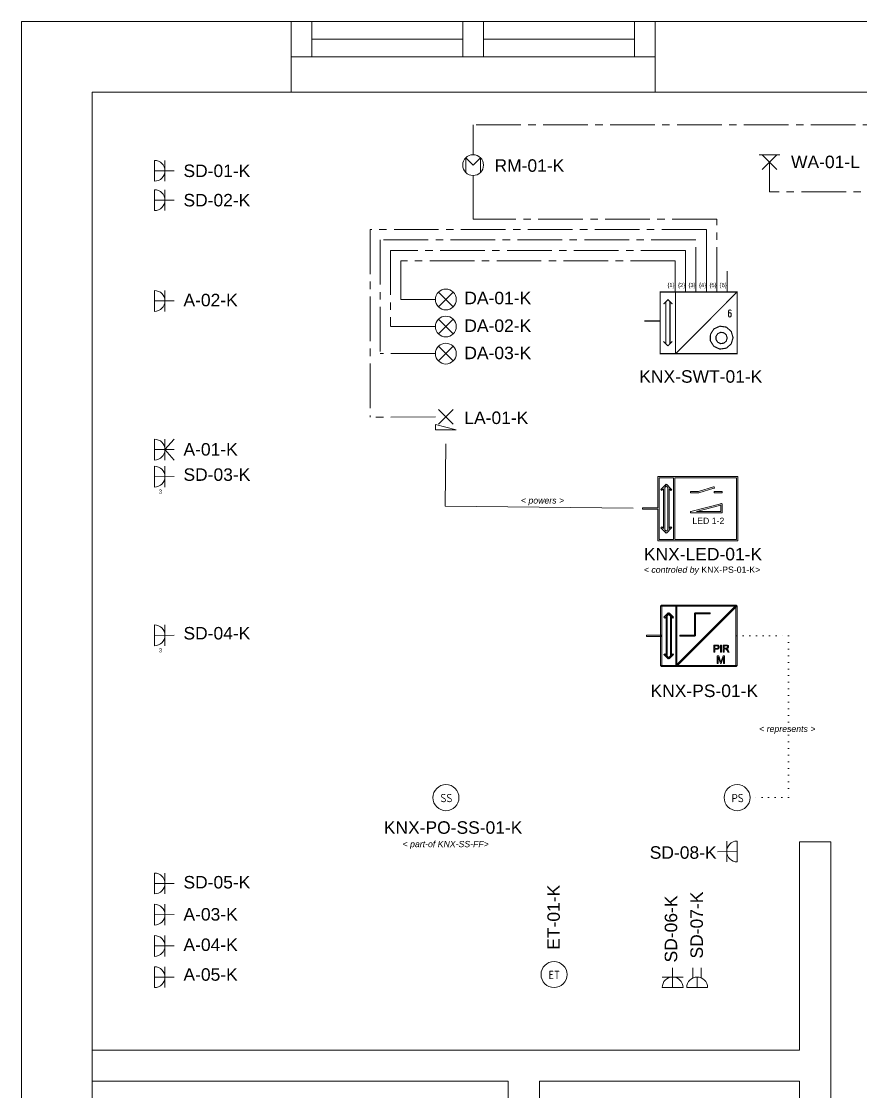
# Model space of a CAD drawing. Header units: millimetres. Extents: x 19292 to 35275, y 2102 to 26369.
# Drawn here: x 19292 to 23326, y 21229 to 26369 of the extents above; entities that cross this region are included whole.
import ezdxf
from ezdxf.enums import TextEntityAlignment as Align

# ---------------------------------------------------------------- set-up
doc = ezdxf.new("R2010")
doc.units = ezdxf.units.MM
doc.header["$LTSCALE"] = 10
doc.linetypes.add('AI-Linetype-20', pattern=[32.166085, 21.44411, -3.573992, 3.573992, -3.573992])
doc.linetypes.add('DOT2', pattern=[3.175, 0, -3.175])
for name, color, linetype in [('00-FP01-Walls', 7, 'Continuous'), ('00-FP01-Walls_Internal', 7, 'Continuous'), ('00-FP01-Windows', 7, 'Continuous'), ('04-EG-L-Light_Schematic', 7, 'Continuous'), ('08-EG-L-Smart_Schematic', 7, 'Continuous'), ('13-EG-K-Smart_Schematic', 7, 'Continuous'), ('14-EG-K-Outlets_Schematic', 7, 'Continuous'), ('15-EG-K-Light_Schematic', 7, 'Continuous'), ('16-EG-K-Media_Schematic', 7, 'Continuous'), ('17-EG-K-Misc_Schematic', 7, 'Continuous')]:
    doc.layers.add(name, color=color, linetype=linetype)
doc.styles.add('ISO Proportional', font='isocp.shx')
doc.styles.add('SN0', font='ROMANS', dxfattribs={"width": 0.002083})
doc.styles.get("Standard").update_dxf_attribs({"font": 'Arial.ttf'})

msp = doc.modelspace()

# ---------------------------------------------------------------- linework, layer by layer
at = {"layer": '00-FP01-Walls', "color": 7, "lineweight": 20}
for points in [[(20332.2, 26369), (23032.2, 26369), (27732.2, 26369), (29332.2, 26369), (29332.2, 18699), (29332.2, 16329), (27992.2, 16329), (19292.2, 16329), (19292.2, 26369)], [(20632.2, 16669), (28992.2, 16669), (28992.2, 18699), (28992.2, 26029), (27732.2, 26029), (23032.2, 26029), (22332.2, 26029), (19632.2, 26029), (19632.2, 23637), (19632.2, 16669)]]:
    msp.add_lwpolyline(points, close=True, dxfattribs=at)
at = {"layer": '00-FP01-Walls_Internal', "color": 7, "lineweight": 20}
msp.add_lwpolyline([(19632.2, 21429), (23032.2, 21429), (23032.2, 22429), (23182.2, 22429), (23182.2, 20829), (23032.2, 20829), (23032.2, 21279), (21782.2, 21279), (21782.2, 20449), (21632.2, 20449), (21632.2, 21279), (19632.2, 21279)], dxfattribs=at)
at = {"layer": '00-FP01-Windows', "color": 7, "lineweight": 20}
for p, q in [((20688.2, 26369), (20688.2, 26199)), ((20688.2, 26369), (20688.2, 26199)), ((21413.2, 26369), (21413.2, 26199)), ((21413.2, 26369), (21413.2, 26199)), ((21513.2, 26369), (21513.2, 26199)), ((21513.2, 26369), (21513.2, 26199)), ((22238.2, 26369), (22238.2, 26199)), ((22238.2, 26369), (22238.2, 26199)), ((20688.2, 26284), (21413.2, 26284)), ((20688.2, 26284), (21413.2, 26284)), ((21513.2, 26284), (22238.2, 26284)), ((21513.2, 26284), (22238.2, 26284)), ((20588.2, 26199), (22338.2, 26199)), ((20588.2, 26199), (22338.2, 26199))]:
    msp.add_line(p, q, dxfattribs=at)
msp.add_lwpolyline([(20588.2, 26029), (22338.2, 26029), (22338.2, 26369), (20588.2, 26369)], close=True, dxfattribs=at)
msp.add_lwpolyline([(20588.2, 26029), (22338.2, 26029), (22338.2, 26369), (20588.2, 26369)], close=True, dxfattribs=at)
at = {"layer": '04-EG-L-Light_Schematic', "color": 7, "lineweight": 15}
for p, q in [((22937.7, 25729), (22837.7, 25729)), ((22923.1, 25729), (22852.4, 25658.3)), ((22923.1, 25658.3), (22852.4, 25729))]:
    msp.add_line(p, q, dxfattribs=at)
at = {"layer": '08-EG-L-Smart_Schematic', "color": 3, "linetype": 'AI-Linetype-20', "lineweight": 15}
for p, q in [((27161.2, 25871.7), (21463.2, 25871.7)), ((21463.2, 25729), (21463.2, 25871.7)), ((22887.7, 25551.1), (22887.7, 25693.7)), ((26793.8, 25551), (22887.7, 25551.1))]:
    msp.add_line(p, q, dxfattribs=at)
at = {"layer": '13-EG-K-Smart_Schematic', "color": 3, "linetype": 'AI-Linetype-20', "lineweight": 15}
for p, q in [((21463.2, 25629), (21463.2, 25419.6)), ((22634.3, 25419.6), (21463.2, 25419.6)), ((22634.3, 25069.6), (22634.3, 25419.6)), ((20968.2, 25369.6), (20968.2, 24468.6)), ((22584.3, 25369.6), (20968.2, 25369.6)), ((22584.3, 25169.6), (22584.3, 25369.6)), ((21016.9, 25319.6), (21016.9, 24773.6)), ((22534.3, 25319.6), (21016.9, 25319.6)), ((22534.3, 25069.6), (22534.3, 25319.6)), ((21066.3, 25269.6), (21066.3, 24903.5)), ((22484.3, 25269.6), (21066.3, 25269.6)), ((22484.3, 25069.6), (22484.3, 25269.6)), ((21115.8, 25219.6), (21115.8, 25033.5)), ((22434.3, 25219.6), (21115.8, 25219.6)), ((22434.3, 25069.6), (22434.3, 25219.6)), ((22584.3, 25069.6), (22584.3, 25169.6)), ((22684.3, 25069.6), (22684.3, 25169.6)), ((21282.2, 25033.6), (21115.8, 25033.5)), ((21282.2, 24903.6), (21066.3, 24903.5)), ((21282.2, 24773.6), (21016.9, 24773.6)), ((21282.2, 24469.9), (20968.2, 24468.6))]:
    msp.add_line(p, q, dxfattribs=at)
at = {"layer": '13-EG-K-Smart_Schematic', "color": 7, "linetype": 'Continuous', "lineweight": 15, "const_width": 5.48}
for points in [[(22362.7, 25069.6), (22436.3, 25069.6), (22436.3, 24773.6), (22362.7, 24773.6), (22362.7, 25069.6)], [(22399.5, 25032.8), (22378.3, 25011.6), (22399.5, 25032.8), (22420.6, 25011.6), (22399.5, 25032.8)], [(22436.3, 25069.6), (22732.2, 25069.6), (22732.2, 24773.6), (22436.3, 24773.6), (22436.3, 25069.6)], [(22732.2, 25069.6), (22437, 24773.6)], [(22389.3, 25022.6), (22389.3, 24821.3)], [(22409.6, 25022.6), (22409.6, 24821.3)], [(22286.7, 24930.2), (22361.9, 24930.2)], [(22712.7, 24850.2), (22703.9, 24880.3), (22680.2, 24900.9), (22649.2, 24905.3), (22620.7, 24892.4), (22603.8, 24866), (22603.7, 24834.7), (22620.6, 24808.3), (22649.1, 24795.3), (22680.1, 24799.7), (22703.8, 24820.2), (22712.7, 24850.2), (22712.7, 24850.2)], [(22684.5, 24848.7), (22680.1, 24863.5), (22668.5, 24873.7), (22653.2, 24875.9), (22639.2, 24869.5), (22630.8, 24856.5), (22630.8, 24841.1), (22639.1, 24828), (22653.1, 24821.6), (22668.4, 24823.8), (22680.1, 24833.9), (22684.5, 24848.7), (22684.5, 24848.7)], [(22399.5, 24810.4), (22378.3, 24832.3)], [(22420.6, 24832.3), (22399.5, 24810.4)]]:
    msp.add_lwpolyline(points, dxfattribs=at)
at = {"layer": '13-EG-K-Smart_Schematic', "color": 1, "linetype": 'Continuous', "lineweight": 15}
msp.add_lwpolyline([(22232.1, 24031), (21328.3, 24040.9), (21331.7, 24340.6)], dxfattribs=at)
at = {"layer": '13-EG-K-Smart_Schematic', "color": 7, "linetype": 'DOT2', "lineweight": 15}
msp.add_lwpolyline([(22729.3, 23418.2), (22979.3, 23418.2), (22979.3, 22641.1), (22794.5, 22641.1)], dxfattribs=at)
at = {"layer": '13-EG-K-Smart_Schematic', "color": 7, "lineweight": 15}
msp.add_circle((22732, 22641.1), 62.5, dxfattribs=at)
for points, knots in [([(22433.5, 23875), (22433.5, 23875), (22427, 23875), (22427, 23875), (22427, 23875), (22427, 23875), (22354.4, 23875), (22354.4, 23875), (22354.4, 23875), (22354.4, 23875), (22351.1, 23875), (22351.1, 23875), (22351.1, 23875), (22351.1, 23875), (22351.1, 23878.3), (22351.1, 23878.3), (22351.1, 23878.3), (22351.1, 23878.3), (22351.1, 24026), (22351.1, 24026), (22351.1, 24026), (22351.1, 24026), (22280, 24026), (22280, 24026), (22280, 24026), (22280, 24026), (22276.7, 24026), (22276.7, 24026), (22276.7, 24026), (22276.7, 24026), (22276.7, 24032.5), (22276.7, 24032.5), (22276.7, 24032.5), (22276.7, 24032.5), (22280, 24032.5), (22280, 24032.5), (22280, 24032.5), (22280, 24032.5), (22351.1, 24032.5), (22351.1, 24032.5), (22351.1, 24032.5), (22351.1, 24032.5), (22351.1, 24180.3), (22351.1, 24180.3), (22351.1, 24180.3), (22351.1, 24180.3), (22351.1, 24183.5), (22351.1, 24183.5), (22351.1, 24183.5), (22351.1, 24183.5), (22354.4, 24183.5), (22354.4, 24183.5), (22354.4, 24183.5), (22354.4, 24183.5), (22732.2, 24183.5), (22732.2, 24183.5), (22732.2, 24183.5), (22732.2, 24183.5), (22735.5, 24183.5), (22735.5, 24183.5), (22735.5, 24183.5), (22735.5, 24183.5), (22735.5, 24180.3), (22735.5, 24180.3), (22735.5, 24180.3), (22735.5, 24180.3), (22735.5, 23878.3), (22735.5, 23878.3), (22735.5, 23878.3), (22735.5, 23878.3), (22735.5, 23875), (22735.5, 23875), (22735.5, 23875), (22735.5, 23875), (22732.2, 23875), (22732.2, 23875), (22732.2, 23875), (22732.2, 23875), (22433.5, 23875), (22433.5, 23875)], [0, 0, 0, 0, 0.047619, 0.047619, 0.047619, 0.047619, 0.095238, 0.095238, 0.095238, 0.095238, 0.142857, 0.142857, 0.142857, 0.142857, 0.190476, 0.190476, 0.190476, 0.190476, 0.238095, 0.238095, 0.238095, 0.238095, 0.285714, 0.285714, 0.285714, 0.285714, 0.333333, 0.333333, 0.333333, 0.333333, 0.380952, 0.380952, 0.380952, 0.380952, 0.428571, 0.428571, 0.428571, 0.428571, 0.47619, 0.47619, 0.47619, 0.47619, 0.52381, 0.52381, 0.52381, 0.52381, 0.571429, 0.571429, 0.571429, 0.571429, 0.619048, 0.619048, 0.619048, 0.619048, 0.666667, 0.666667, 0.666667, 0.666667, 0.714286, 0.714286, 0.714286, 0.714286, 0.761905, 0.761905, 0.761905, 0.761905, 0.809524, 0.809524, 0.809524, 0.809524, 0.857143, 0.857143, 0.857143, 0.857143, 0.904762, 0.904762, 0.904762, 0.904762, 1, 1, 1, 1]), ([(22427, 23881.6), (22427, 23881.6), (22427, 24177), (22427, 24177), (22427, 24177), (22427, 24177), (22357.7, 24177), (22357.7, 24177), (22357.7, 24177), (22357.7, 24177), (22357.7, 24032.5), (22357.7, 24032.5), (22357.7, 24032.5), (22357.7, 24032.5), (22357.7, 24026), (22357.7, 24026), (22357.7, 24026), (22357.7, 24026), (22357.7, 23881.6), (22357.7, 23881.6), (22357.7, 23881.6), (22357.7, 23881.6), (22427, 23881.6), (22427, 23881.6)], [0, 0, 0, 0, 0.142857, 0.142857, 0.142857, 0.142857, 0.285714, 0.285714, 0.285714, 0.285714, 0.428571, 0.428571, 0.428571, 0.428571, 0.571429, 0.571429, 0.571429, 0.571429, 0.714286, 0.714286, 0.714286, 0.714286, 1, 1, 1, 1]), ([(22433.5, 24177), (22433.5, 24177), (22433.5, 23881.6), (22433.5, 23881.6), (22433.5, 23881.6), (22433.5, 23881.6), (22729, 23881.6), (22729, 23881.6), (22729, 23881.6), (22729, 23881.6), (22729, 24177), (22729, 24177), (22729, 24177), (22729, 24177), (22433.5, 24177), (22433.5, 24177)], [0, 0, 0, 0, 0.2, 0.2, 0.2, 0.2, 0.4, 0.4, 0.4, 0.4, 0.6, 0.6, 0.6, 0.6, 1, 1, 1, 1]), ([(22377.8, 23934.5), (22377.8, 23934.5), (22377.8, 24124.1), (22377.8, 24124.1), (22377.8, 24124.1), (22377.8, 24124.1), (22372.4, 24118.7), (22372.4, 24118.7), (22372.4, 24118.7), (22372.4, 24118.7), (22370.1, 24116.4), (22370.1, 24116.4), (22370.1, 24116.4), (22370.1, 24116.4), (22365.5, 24121), (22365.5, 24121), (22365.5, 24121), (22365.5, 24121), (22367.8, 24123.3), (22367.8, 24123.3), (22367.8, 24123.3), (22367.8, 24123.3), (22389.3, 24144.9), (22389.3, 24144.9), (22389.3, 24144.9), (22389.3, 24144.9), (22391.6, 24147.2), (22391.6, 24147.2), (22391.6, 24147.2), (22391.6, 24147.2), (22391.7, 24147.1), (22391.7, 24147.1), (22391.7, 24147.1), (22391.7, 24147.1), (22391.9, 24147.2), (22391.9, 24147.2), (22391.9, 24147.2), (22391.9, 24147.2), (22394.2, 24144.9), (22394.2, 24144.9), (22394.2, 24144.9), (22394.2, 24144.9), (22415.7, 24123.3), (22415.7, 24123.3), (22415.7, 24123.3), (22415.7, 24123.3), (22418, 24121), (22418, 24121), (22418, 24121), (22418, 24121), (22413.4, 24116.4), (22413.4, 24116.4), (22413.4, 24116.4), (22413.4, 24116.4), (22411.1, 24118.7), (22411.1, 24118.7), (22411.1, 24118.7), (22411.1, 24118.7), (22405.7, 24124.1), (22405.7, 24124.1), (22405.7, 24124.1), (22405.7, 24124.1), (22405.7, 23934.5), (22405.7, 23934.5), (22405.7, 23934.5), (22405.7, 23934.5), (22411.1, 23939.9), (22411.1, 23939.9), (22411.1, 23939.9), (22411.1, 23939.9), (22413.4, 23942.2), (22413.4, 23942.2), (22413.4, 23942.2), (22413.4, 23942.2), (22418, 23937.6), (22418, 23937.6), (22418, 23937.6), (22418, 23937.6), (22415.7, 23935.2), (22415.7, 23935.2), (22415.7, 23935.2), (22415.7, 23935.2), (22394.2, 23913.7), (22394.2, 23913.7), (22394.2, 23913.7), (22394.2, 23913.7), (22391.9, 23911.4), (22391.9, 23911.4), (22391.9, 23911.4), (22391.9, 23911.4), (22391.7, 23911.5), (22391.7, 23911.5), (22391.7, 23911.5), (22391.7, 23911.5), (22391.6, 23911.4), (22391.6, 23911.4), (22391.6, 23911.4), (22391.6, 23911.4), (22389.3, 23913.7), (22389.3, 23913.7), (22389.3, 23913.7), (22389.3, 23913.7), (22367.8, 23935.2), (22367.8, 23935.2), (22367.8, 23935.2), (22367.8, 23935.2), (22365.5, 23937.6), (22365.5, 23937.6), (22365.5, 23937.6), (22365.5, 23937.6), (22370.1, 23942.2), (22370.1, 23942.2), (22370.1, 23942.2), (22370.1, 23942.2), (22372.4, 23939.9), (22372.4, 23939.9), (22372.4, 23939.9), (22372.4, 23939.9), (22377.8, 23934.5), (22377.8, 23934.5)], [0, 0, 0, 0, 0.032258, 0.032258, 0.032258, 0.032258, 0.064516, 0.064516, 0.064516, 0.064516, 0.096774, 0.096774, 0.096774, 0.096774, 0.129032, 0.129032, 0.129032, 0.129032, 0.16129, 0.16129, 0.16129, 0.16129, 0.193548, 0.193548, 0.193548, 0.193548, 0.225806, 0.225806, 0.225806, 0.225806, 0.258065, 0.258065, 0.258065, 0.258065, 0.290323, 0.290323, 0.290323, 0.290323, 0.322581, 0.322581, 0.322581, 0.322581, 0.354839, 0.354839, 0.354839, 0.354839, 0.387097, 0.387097, 0.387097, 0.387097, 0.419355, 0.419355, 0.419355, 0.419355, 0.451613, 0.451613, 0.451613, 0.451613, 0.483871, 0.483871, 0.483871, 0.483871, 0.516129, 0.516129, 0.516129, 0.516129, 0.548387, 0.548387, 0.548387, 0.548387, 0.580645, 0.580645, 0.580645, 0.580645, 0.612903, 0.612903, 0.612903, 0.612903, 0.645161, 0.645161, 0.645161, 0.645161, 0.677419, 0.677419, 0.677419, 0.677419, 0.709677, 0.709677, 0.709677, 0.709677, 0.741935, 0.741935, 0.741935, 0.741935, 0.774194, 0.774194, 0.774194, 0.774194, 0.806452, 0.806452, 0.806452, 0.806452, 0.83871, 0.83871, 0.83871, 0.83871, 0.870968, 0.870968, 0.870968, 0.870968, 0.903226, 0.903226, 0.903226, 0.903226, 0.935484, 0.935484, 0.935484, 0.935484, 1, 1, 1, 1]), ([(22384.3, 24130.6), (22384.3, 24130.6), (22384.3, 24128), (22384.3, 24128), (22384.3, 24128), (22384.3, 24128), (22384.3, 23929.1), (22384.3, 23929.1), (22384.3, 23929.1), (22384.3, 23929.1), (22384.3, 23928), (22384.3, 23928), (22384.3, 23928), (22384.3, 23928), (22391.7, 23920.5), (22391.7, 23920.5), (22391.7, 23920.5), (22391.7, 23920.5), (22399.2, 23928), (22399.2, 23928), (22399.2, 23928), (22399.2, 23928), (22399.2, 23929.1), (22399.2, 23929.1), (22399.2, 23929.1), (22399.2, 23929.1), (22399.2, 24128), (22399.2, 24128), (22399.2, 24128), (22399.2, 24128), (22399.2, 24130.6), (22399.2, 24130.6), (22399.2, 24130.6), (22399.2, 24130.6), (22391.7, 24138.1), (22391.7, 24138.1), (22391.7, 24138.1), (22391.7, 24138.1), (22384.3, 24130.6), (22384.3, 24130.6)], [0, 0, 0, 0, 0.090909, 0.090909, 0.090909, 0.090909, 0.181818, 0.181818, 0.181818, 0.181818, 0.272727, 0.272727, 0.272727, 0.272727, 0.363636, 0.363636, 0.363636, 0.363636, 0.454545, 0.454545, 0.454545, 0.454545, 0.545455, 0.545455, 0.545455, 0.545455, 0.636364, 0.636364, 0.636364, 0.636364, 0.727273, 0.727273, 0.727273, 0.727273, 0.818182, 0.818182, 0.818182, 0.818182, 1, 1, 1, 1]), ([(22511.7, 24105.1), (22511.7, 24105.1), (22508.5, 24105.1), (22508.5, 24105.1), (22508.5, 24105.1), (22508.5, 24105.1), (22508.5, 24111.7), (22508.5, 24111.7), (22508.5, 24111.7), (22508.5, 24111.7), (22511.7, 24111.7), (22511.7, 24111.7), (22511.7, 24111.7), (22511.7, 24111.7), (22546.8, 24111.7), (22546.8, 24111.7), (22546.8, 24111.7), (22546.8, 24111.7), (22619, 24133.5), (22619, 24133.5), (22619, 24133.5), (22619, 24133.5), (22622.1, 24134.4), (22622.1, 24134.4), (22622.1, 24134.4), (22622.1, 24134.4), (22624, 24128.2), (22624, 24128.2), (22624, 24128.2), (22624, 24128.2), (22620.8, 24127.2), (22620.8, 24127.2), (22620.8, 24127.2), (22620.8, 24127.2), (22548.2, 24105.3), (22548.2, 24105.3), (22548.2, 24105.3), (22548.2, 24105.3), (22547.8, 24105.1), (22547.8, 24105.1), (22547.8, 24105.1), (22547.8, 24105.1), (22547.3, 24105.1), (22547.3, 24105.1), (22547.3, 24105.1), (22547.3, 24105.1), (22511.7, 24105.1), (22511.7, 24105.1)], [0, 0, 0, 0, 0.076923, 0.076923, 0.076923, 0.076923, 0.153846, 0.153846, 0.153846, 0.153846, 0.230769, 0.230769, 0.230769, 0.230769, 0.307692, 0.307692, 0.307692, 0.307692, 0.384615, 0.384615, 0.384615, 0.384615, 0.461538, 0.461538, 0.461538, 0.461538, 0.538462, 0.538462, 0.538462, 0.538462, 0.615385, 0.615385, 0.615385, 0.615385, 0.692308, 0.692308, 0.692308, 0.692308, 0.769231, 0.769231, 0.769231, 0.769231, 0.846154, 0.846154, 0.846154, 0.846154, 1, 1, 1, 1]), ([(22624.8, 24105.1), (22624.8, 24105.1), (22621.5, 24105.1), (22621.5, 24105.1), (22621.5, 24105.1), (22621.5, 24105.1), (22621.5, 24111.7), (22621.5, 24111.7), (22621.5, 24111.7), (22621.5, 24111.7), (22624.8, 24111.7), (22624.8, 24111.7), (22624.8, 24111.7), (22624.8, 24111.7), (22657.6, 24111.7), (22657.6, 24111.7), (22657.6, 24111.7), (22657.6, 24111.7), (22660.8, 24111.7), (22660.8, 24111.7), (22660.8, 24111.7), (22660.8, 24111.7), (22660.8, 24105.1), (22660.8, 24105.1), (22660.8, 24105.1), (22660.8, 24105.1), (22657.6, 24105.1), (22657.6, 24105.1), (22657.6, 24105.1), (22657.6, 24105.1), (22624.8, 24105.1), (22624.8, 24105.1)], [0, 0, 0, 0, 0.111111, 0.111111, 0.111111, 0.111111, 0.222222, 0.222222, 0.222222, 0.222222, 0.333333, 0.333333, 0.333333, 0.333333, 0.444444, 0.444444, 0.444444, 0.444444, 0.555556, 0.555556, 0.555556, 0.555556, 0.666667, 0.666667, 0.666667, 0.666667, 0.777778, 0.777778, 0.777778, 0.777778, 1, 1, 1, 1]), ([(22654.1, 24052.6), (22654.1, 24052.6), (22656.1, 24053.1), (22656.1, 24053.1), (22656.1, 24053.1), (22656.5, 24053.3), (22657, 24053.4), (22657.6, 24053.4), (22657.6, 24053.4), (22659.4, 24053.4), (22660.8, 24052), (22660.8, 24050.2), (22660.8, 24050.2), (22660.8, 24050.2), (22660.8, 24014.8), (22660.8, 24014.8), (22660.8, 24014.8), (22660.8, 24014.8), (22660.8, 24008.2), (22660.8, 24008.2), (22660.8, 24008.2), (22660.8, 24008.2), (22657.6, 24008.2), (22657.6, 24008.2), (22657.6, 24008.2), (22657.6, 24008.2), (22511.2, 24008.2), (22511.2, 24008.2), (22511.2, 24008.2), (22511.2, 24008.2), (22511.2, 24008.3), (22511.2, 24008.3), (22511.2, 24008.3), (22509.8, 24008.3), (22508.4, 24009.2), (22508.1, 24010.7), (22508.1, 24010.7), (22507.6, 24012.4), (22508.6, 24014.2), (22510.4, 24014.7), (22510.4, 24014.7), (22510.4, 24014.7), (22654.1, 24052.6), (22654.1, 24052.6)], [0, 0, 0, 0, 0.083333, 0.083333, 0.083333, 0.083333, 0.166667, 0.166667, 0.166667, 0.166667, 0.25, 0.25, 0.25, 0.25, 0.333333, 0.333333, 0.333333, 0.333333, 0.416667, 0.416667, 0.416667, 0.416667, 0.5, 0.5, 0.5, 0.5, 0.583333, 0.583333, 0.583333, 0.583333, 0.666667, 0.666667, 0.666667, 0.666667, 0.75, 0.75, 0.75, 0.75, 0.833333, 0.833333, 0.833333, 0.833333, 1, 1, 1, 1]), ([(22654.3, 24045.9), (22654.3, 24045.9), (22536.4, 24014.8), (22536.4, 24014.8), (22536.4, 24014.8), (22536.4, 24014.8), (22654.3, 24014.8), (22654.3, 24014.8), (22654.3, 24014.8), (22654.3, 24014.8), (22654.3, 24045.9), (22654.3, 24045.9)], [0, 0, 0, 0, 0.25, 0.25, 0.25, 0.25, 0.5, 0.5, 0.5, 0.5, 1, 1, 1, 1])]:
    msp.add_open_spline(points, degree=3, knots=knots, dxfattribs=at)
at = {"layer": '13-EG-K-Smart_Schematic', "color": 7, "linetype": 'Continuous', "lineweight": 15}
for points, knots in [([(22370, 23273.6), (22370, 23273.6), (22364.6, 23273.6), (22364.6, 23273.6), (22364.6, 23273.6), (22364.6, 23273.6), (22364.6, 23562.8), (22364.6, 23562.8), (22364.6, 23562.8), (22364.6, 23562.8), (22370, 23562.8), (22370, 23562.8), (22370, 23562.8), (22370, 23562.8), (22370, 23273.6), (22370, 23273.6)], [0, 0, 0, 0, 0.2, 0.2, 0.2, 0.2, 0.4, 0.4, 0.4, 0.4, 0.6, 0.6, 0.6, 0.6, 1, 1, 1, 1]), ([(22367.3, 23560.2), (22367.3, 23560.2), (22367.3, 23565.5), (22367.3, 23565.5), (22367.3, 23565.5), (22367.3, 23565.5), (22440, 23565.5), (22440, 23565.5), (22440, 23565.5), (22440, 23565.5), (22440, 23560.2), (22440, 23560.2), (22440, 23560.2), (22440, 23560.2), (22367.3, 23560.2), (22367.3, 23560.2)], [0, 0, 0, 0, 0.2, 0.2, 0.2, 0.2, 0.4, 0.4, 0.4, 0.4, 0.6, 0.6, 0.6, 0.6, 1, 1, 1, 1]), ([(22442.7, 23273.6), (22442.7, 23273.6), (22437.3, 23273.6), (22437.3, 23273.6), (22437.3, 23273.6), (22437.3, 23273.6), (22437.3, 23562.8), (22437.3, 23562.8), (22437.3, 23562.8), (22437.3, 23562.8), (22442.7, 23562.8), (22442.7, 23562.8), (22442.7, 23562.8), (22442.7, 23562.8), (22442.7, 23273.6), (22442.7, 23273.6)], [0, 0, 0, 0, 0.2, 0.2, 0.2, 0.2, 0.4, 0.4, 0.4, 0.4, 0.6, 0.6, 0.6, 0.6, 1, 1, 1, 1]), ([(22437.3, 23562.8), (22437.3, 23562.8), (22442.7, 23562.8), (22442.7, 23562.8), (22442.7, 23562.8), (22442.7, 23562.8), (22442.7, 23273.6), (22442.7, 23273.6), (22442.7, 23273.6), (22442.7, 23273.6), (22437.3, 23273.6), (22437.3, 23273.6), (22437.3, 23273.6), (22437.3, 23273.6), (22437.3, 23562.8), (22437.3, 23562.8)], [0, 0, 0, 0, 0.2, 0.2, 0.2, 0.2, 0.4, 0.4, 0.4, 0.4, 0.6, 0.6, 0.6, 0.6, 1, 1, 1, 1]), ([(22726.6, 23564), (22726.6, 23564), (22730.4, 23560.2), (22730.4, 23560.2), (22730.4, 23560.2), (22730.4, 23560.2), (22443.4, 23274), (22443.4, 23274), (22443.4, 23274), (22443.4, 23274), (22439.7, 23277.8), (22439.7, 23277.8), (22439.7, 23277.8), (22439.7, 23277.8), (22726.6, 23564), (22726.6, 23564)], [0, 0, 0, 0, 0.2, 0.2, 0.2, 0.2, 0.4, 0.4, 0.4, 0.4, 0.6, 0.6, 0.6, 0.6, 1, 1, 1, 1]), ([(22440, 23560.2), (22440, 23560.2), (22440, 23565.5), (22440, 23565.5), (22440, 23565.5), (22440, 23565.5), (22729.3, 23565.5), (22729.3, 23565.5), (22729.3, 23565.5), (22729.3, 23565.5), (22729.3, 23560.2), (22729.3, 23560.2), (22729.3, 23560.2), (22729.3, 23560.2), (22440, 23560.2), (22440, 23560.2)], [0, 0, 0, 0, 0.2, 0.2, 0.2, 0.2, 0.4, 0.4, 0.4, 0.4, 0.6, 0.6, 0.6, 0.6, 1, 1, 1, 1]), ([(22726.6, 23562.8), (22726.6, 23562.8), (22732, 23562.8), (22732, 23562.8), (22732, 23562.8), (22732, 23562.8), (22732, 23273.6), (22732, 23273.6), (22732, 23273.6), (22732, 23273.6), (22726.6, 23273.6), (22726.6, 23273.6), (22726.6, 23273.6), (22726.6, 23273.6), (22726.6, 23562.8), (22726.6, 23562.8)], [0, 0, 0, 0, 0.2, 0.2, 0.2, 0.2, 0.4, 0.4, 0.4, 0.4, 0.6, 0.6, 0.6, 0.6, 1, 1, 1, 1]), ([(22384.5, 23503.6), (22384.5, 23503.6), (22380.7, 23507.3), (22380.7, 23507.3), (22380.7, 23507.3), (22380.7, 23507.3), (22401.4, 23528.7), (22401.4, 23528.7), (22401.4, 23528.7), (22401.4, 23528.7), (22405.2, 23525), (22405.2, 23525), (22405.2, 23525), (22405.2, 23525), (22384.5, 23503.6), (22384.5, 23503.6)], [0, 0, 0, 0, 0.2, 0.2, 0.2, 0.2, 0.4, 0.4, 0.4, 0.4, 0.6, 0.6, 0.6, 0.6, 1, 1, 1, 1]), ([(22401.4, 23528), (22401.4, 23528), (22405.2, 23524.2), (22405.2, 23524.2), (22405.2, 23524.2), (22405.2, 23524.2), (22384.5, 23503.5), (22384.5, 23503.5), (22384.5, 23503.5), (22384.5, 23503.5), (22380.7, 23507.3), (22380.7, 23507.3), (22380.7, 23507.3), (22380.7, 23507.3), (22401.4, 23528), (22401.4, 23528)], [0, 0, 0, 0, 0.2, 0.2, 0.2, 0.2, 0.4, 0.4, 0.4, 0.4, 0.6, 0.6, 0.6, 0.6, 1, 1, 1, 1]), ([(22390.7, 23516.2), (22390.7, 23516.2), (22396, 23516.2), (22396, 23516.2), (22396, 23516.2), (22396, 23516.2), (22396, 23319.5), (22396, 23319.5), (22396, 23319.5), (22396, 23319.5), (22390.7, 23319.5), (22390.7, 23319.5), (22390.7, 23319.5), (22390.7, 23319.5), (22390.7, 23516.2), (22390.7, 23516.2)], [0, 0, 0, 0, 0.2, 0.2, 0.2, 0.2, 0.4, 0.4, 0.4, 0.4, 0.6, 0.6, 0.6, 0.6, 1, 1, 1, 1]), ([(22401.4, 23525), (22401.4, 23525), (22405.2, 23528.8), (22405.2, 23528.8), (22405.2, 23528.8), (22405.2, 23528.8), (22426.6, 23507.3), (22426.6, 23507.3), (22426.6, 23507.3), (22426.6, 23507.3), (22422.8, 23503.5), (22422.8, 23503.5), (22422.8, 23503.5), (22422.8, 23503.5), (22401.4, 23525), (22401.4, 23525)], [0, 0, 0, 0, 0.2, 0.2, 0.2, 0.2, 0.4, 0.4, 0.4, 0.4, 0.6, 0.6, 0.6, 0.6, 1, 1, 1, 1]), ([(22426.6, 23507.4), (22426.6, 23507.4), (22422.9, 23503.5), (22422.9, 23503.5), (22422.9, 23503.5), (22422.9, 23503.5), (22401.4, 23524.2), (22401.4, 23524.2), (22401.4, 23524.2), (22401.4, 23524.2), (22405.1, 23528), (22405.1, 23528), (22405.1, 23528), (22405.1, 23528), (22426.6, 23507.4), (22426.6, 23507.4)], [0, 0, 0, 0, 0.2, 0.2, 0.2, 0.2, 0.4, 0.4, 0.4, 0.4, 0.6, 0.6, 0.6, 0.6, 1, 1, 1, 1]), ([(22411.3, 23516.2), (22411.3, 23516.2), (22416.7, 23516.2), (22416.7, 23516.2), (22416.7, 23516.2), (22416.7, 23516.2), (22416.7, 23319.5), (22416.7, 23319.5), (22416.7, 23319.5), (22416.7, 23319.5), (22411.3, 23319.5), (22411.3, 23319.5), (22411.3, 23319.5), (22411.3, 23319.5), (22411.3, 23516.2), (22411.3, 23516.2)], [0, 0, 0, 0, 0.2, 0.2, 0.2, 0.2, 0.4, 0.4, 0.4, 0.4, 0.6, 0.6, 0.6, 0.6, 1, 1, 1, 1]), ([(22532.2, 23419), (22532.2, 23419), (22526.9, 23419), (22526.9, 23419), (22526.9, 23419), (22526.9, 23419), (22526.9, 23526.9), (22526.9, 23526.9), (22526.9, 23526.9), (22526.9, 23526.9), (22532.2, 23526.9), (22532.2, 23526.9), (22532.2, 23526.9), (22532.2, 23526.9), (22532.2, 23419), (22532.2, 23419)], [0, 0, 0, 0, 0.2, 0.2, 0.2, 0.2, 0.4, 0.4, 0.4, 0.4, 0.6, 0.6, 0.6, 0.6, 1, 1, 1, 1]), ([(22529.6, 23524.2), (22529.6, 23524.2), (22529.6, 23529.5), (22529.6, 23529.5), (22529.6, 23529.5), (22529.6, 23529.5), (22602.3, 23529.5), (22602.3, 23529.5), (22602.3, 23529.5), (22602.3, 23529.5), (22602.3, 23524.2), (22602.3, 23524.2), (22602.3, 23524.2), (22602.3, 23524.2), (22529.6, 23524.2), (22529.6, 23524.2)], [0, 0, 0, 0, 0.2, 0.2, 0.2, 0.2, 0.4, 0.4, 0.4, 0.4, 0.6, 0.6, 0.6, 0.6, 1, 1, 1, 1]), ([(22296.1, 23415.5), (22296.1, 23415.5), (22296.1, 23420.9), (22296.1, 23420.9), (22296.1, 23420.9), (22296.1, 23420.9), (22368.1, 23420.9), (22368.1, 23420.9), (22368.1, 23420.9), (22368.1, 23420.9), (22368.1, 23415.5), (22368.1, 23415.5), (22368.1, 23415.5), (22368.1, 23415.5), (22296.1, 23415.5), (22296.1, 23415.5)], [0, 0, 0, 0, 0.2, 0.2, 0.2, 0.2, 0.4, 0.4, 0.4, 0.4, 0.6, 0.6, 0.6, 0.6, 1, 1, 1, 1]), ([(22457.6, 23416.3), (22457.6, 23416.3), (22457.6, 23421.6), (22457.6, 23421.6), (22457.6, 23421.6), (22457.6, 23421.6), (22529.6, 23421.6), (22529.6, 23421.6), (22529.6, 23421.6), (22529.6, 23421.6), (22529.6, 23416.3), (22529.6, 23416.3), (22529.6, 23416.3), (22529.6, 23416.3), (22457.6, 23416.3), (22457.6, 23416.3)], [0, 0, 0, 0, 0.2, 0.2, 0.2, 0.2, 0.4, 0.4, 0.4, 0.4, 0.6, 0.6, 0.6, 0.6, 1, 1, 1, 1]), ([(22620.5, 23340.5), (22620.5, 23340.5), (22620.5, 23374), (22620.5, 23374), (22620.5, 23374), (22620.5, 23374), (22633.1, 23374), (22633.1, 23374), (22633.1, 23374), (22635.3, 23374), (22637, 23373.9), (22638.2, 23373.7), (22638.2, 23373.7), (22639.8, 23373.4), (22641.2, 23372.9), (22642.3, 23372.1), (22642.3, 23372.1), (22643.4, 23371.4), (22644.3, 23370.3), (22645, 23368.9), (22645, 23368.9), (22645.7, 23367.5), (22646, 23366), (22646, 23364.3), (22646, 23364.3), (22646, 23361.5), (22645.1, 23359.1), (22643.3, 23357.1), (22643.3, 23357.1), (22641.5, 23355.1), (22638.2, 23354.1), (22633.5, 23354.1), (22633.5, 23354.1), (22633.5, 23354.1), (22624.9, 23354.1), (22624.9, 23354.1), (22624.9, 23354.1), (22624.9, 23354.1), (22624.9, 23340.5), (22624.9, 23340.5), (22624.9, 23340.5), (22624.9, 23340.5), (22620.5, 23340.5), (22620.5, 23340.5)], [0, 0, 0, 0, 0.083333, 0.083333, 0.083333, 0.083333, 0.166667, 0.166667, 0.166667, 0.166667, 0.25, 0.25, 0.25, 0.25, 0.333333, 0.333333, 0.333333, 0.333333, 0.416667, 0.416667, 0.416667, 0.416667, 0.5, 0.5, 0.5, 0.5, 0.583333, 0.583333, 0.583333, 0.583333, 0.666667, 0.666667, 0.666667, 0.666667, 0.75, 0.75, 0.75, 0.75, 0.833333, 0.833333, 0.833333, 0.833333, 1, 1, 1, 1]), ([(22624.9, 23358.1), (22624.9, 23358.1), (22633.6, 23358.1), (22633.6, 23358.1), (22633.6, 23358.1), (22636.4, 23358.1), (22638.5, 23358.6), (22639.7, 23359.7), (22639.7, 23359.7), (22640.9, 23360.8), (22641.5, 23362.2), (22641.5, 23364.2), (22641.5, 23364.2), (22641.5, 23365.6), (22641.1, 23366.8), (22640.4, 23367.8), (22640.4, 23367.8), (22639.7, 23368.8), (22638.8, 23369.4), (22637.6, 23369.8), (22637.6, 23369.8), (22636.8, 23369.9), (22635.5, 23370), (22633.5, 23370), (22633.5, 23370), (22633.5, 23370), (22624.9, 23370), (22624.9, 23370), (22624.9, 23370), (22624.9, 23370), (22624.9, 23358.1), (22624.9, 23358.1)], [0, 0, 0, 0, 0.111111, 0.111111, 0.111111, 0.111111, 0.222222, 0.222222, 0.222222, 0.222222, 0.333333, 0.333333, 0.333333, 0.333333, 0.444444, 0.444444, 0.444444, 0.444444, 0.555556, 0.555556, 0.555556, 0.555556, 0.666667, 0.666667, 0.666667, 0.666667, 0.777778, 0.777778, 0.777778, 0.777778, 1, 1, 1, 1]), ([(22652.4, 23340.5), (22652.4, 23340.5), (22652.4, 23374), (22652.4, 23374), (22652.4, 23374), (22652.4, 23374), (22656.8, 23374), (22656.8, 23374), (22656.8, 23374), (22656.8, 23374), (22656.8, 23340.5), (22656.8, 23340.5), (22656.8, 23340.5), (22656.8, 23340.5), (22652.4, 23340.5), (22652.4, 23340.5)], [0, 0, 0, 0, 0.2, 0.2, 0.2, 0.2, 0.4, 0.4, 0.4, 0.4, 0.6, 0.6, 0.6, 0.6, 1, 1, 1, 1]), ([(22664.7, 23340.5), (22664.7, 23340.5), (22664.7, 23374), (22664.7, 23374), (22664.7, 23374), (22664.7, 23374), (22679.6, 23374), (22679.6, 23374), (22679.6, 23374), (22682.6, 23374), (22684.8, 23373.7), (22686.4, 23373.1), (22686.4, 23373.1), (22687.9, 23372.5), (22689.2, 23371.4), (22690.1, 23369.9), (22690.1, 23369.9), (22691, 23368.4), (22691.5, 23366.7), (22691.5, 23364.9), (22691.5, 23364.9), (22691.5, 23362.5), (22690.7, 23360.5), (22689.2, 23358.9), (22689.2, 23358.9), (22687.6, 23357.2), (22685.3, 23356.2), (22682.1, 23355.8), (22682.1, 23355.8), (22683.2, 23355.2), (22684.1, 23354.6), (22684.7, 23354.1), (22684.7, 23354.1), (22686, 23352.9), (22687.2, 23351.4), (22688.4, 23349.6), (22688.4, 23349.6), (22688.4, 23349.6), (22694.2, 23340.5), (22694.2, 23340.5), (22694.2, 23340.5), (22694.2, 23340.5), (22688.7, 23340.5), (22688.7, 23340.5), (22688.7, 23340.5), (22688.7, 23340.5), (22684.2, 23347.5), (22684.2, 23347.5), (22684.2, 23347.5), (22682.9, 23349.5), (22681.9, 23351), (22681, 23352.1), (22681, 23352.1), (22680.2, 23353.2), (22679.4, 23353.9), (22678.8, 23354.3), (22678.8, 23354.3), (22678.1, 23354.8), (22677.5, 23355.1), (22676.8, 23355.2), (22676.8, 23355.2), (22676.3, 23355.3), (22675.4, 23355.4), (22674.3, 23355.4), (22674.3, 23355.4), (22674.3, 23355.4), (22669.2, 23355.4), (22669.2, 23355.4), (22669.2, 23355.4), (22669.2, 23355.4), (22669.2, 23340.5), (22669.2, 23340.5), (22669.2, 23340.5), (22669.2, 23340.5), (22664.7, 23340.5), (22664.7, 23340.5)], [0, 0, 0, 0, 0.05, 0.05, 0.05, 0.05, 0.1, 0.1, 0.1, 0.1, 0.15, 0.15, 0.15, 0.15, 0.2, 0.2, 0.2, 0.2, 0.25, 0.25, 0.25, 0.25, 0.3, 0.3, 0.3, 0.3, 0.35, 0.35, 0.35, 0.35, 0.4, 0.4, 0.4, 0.4, 0.45, 0.45, 0.45, 0.45, 0.5, 0.5, 0.5, 0.5, 0.55, 0.55, 0.55, 0.55, 0.6, 0.6, 0.6, 0.6, 0.65, 0.65, 0.65, 0.65, 0.7, 0.7, 0.7, 0.7, 0.75, 0.75, 0.75, 0.75, 0.8, 0.8, 0.8, 0.8, 0.85, 0.85, 0.85, 0.85, 0.9, 0.9, 0.9, 0.9, 1, 1, 1, 1]), ([(22669.2, 23359.2), (22669.2, 23359.2), (22678.7, 23359.2), (22678.7, 23359.2), (22678.7, 23359.2), (22680.7, 23359.2), (22682.3, 23359.4), (22683.4, 23359.9), (22683.4, 23359.9), (22684.6, 23360.3), (22685.4, 23360.9), (22686, 23361.9), (22686, 23361.9), (22686.6, 23362.8), (22686.9, 23363.8), (22686.9, 23364.9), (22686.9, 23364.9), (22686.9, 23366.4), (22686.4, 23367.7), (22685.2, 23368.8), (22685.2, 23368.8), (22684.1, 23369.8), (22682.2, 23370.3), (22679.8, 23370.3), (22679.8, 23370.3), (22679.8, 23370.3), (22669.2, 23370.3), (22669.2, 23370.3), (22669.2, 23370.3), (22669.2, 23370.3), (22669.2, 23359.2), (22669.2, 23359.2)], [0, 0, 0, 0, 0.111111, 0.111111, 0.111111, 0.111111, 0.222222, 0.222222, 0.222222, 0.222222, 0.333333, 0.333333, 0.333333, 0.333333, 0.444444, 0.444444, 0.444444, 0.444444, 0.555556, 0.555556, 0.555556, 0.555556, 0.666667, 0.666667, 0.666667, 0.666667, 0.777778, 0.777778, 0.777778, 0.777778, 1, 1, 1, 1]), ([(22405.2, 23311.4), (22405.2, 23311.4), (22401.4, 23307.6), (22401.4, 23307.6), (22401.4, 23307.6), (22401.4, 23307.6), (22380.7, 23328.3), (22380.7, 23328.3), (22380.7, 23328.3), (22380.7, 23328.3), (22384.5, 23332.1), (22384.5, 23332.1), (22384.5, 23332.1), (22384.5, 23332.1), (22405.2, 23311.4), (22405.2, 23311.4)], [0, 0, 0, 0, 0.2, 0.2, 0.2, 0.2, 0.4, 0.4, 0.4, 0.4, 0.6, 0.6, 0.6, 0.6, 1, 1, 1, 1]), ([(22422.9, 23332.1), (22422.9, 23332.1), (22426.6, 23328.3), (22426.6, 23328.3), (22426.6, 23328.3), (22426.6, 23328.3), (22405.1, 23307.6), (22405.1, 23307.6), (22405.1, 23307.6), (22405.1, 23307.6), (22401.4, 23311.5), (22401.4, 23311.5), (22401.4, 23311.5), (22401.4, 23311.5), (22422.9, 23332.1), (22422.9, 23332.1)], [0, 0, 0, 0, 0.2, 0.2, 0.2, 0.2, 0.4, 0.4, 0.4, 0.4, 0.6, 0.6, 0.6, 0.6, 1, 1, 1, 1]), ([(22636.7, 23286.1), (22636.7, 23286.1), (22636.7, 23322.5), (22636.7, 23322.5), (22636.7, 23322.5), (22636.7, 23322.5), (22644, 23322.5), (22644, 23322.5), (22644, 23322.5), (22644, 23322.5), (22652.6, 23296.7), (22652.6, 23296.7), (22652.6, 23296.7), (22653.4, 23294.3), (22653.9, 23292.5), (22654.3, 23291.3), (22654.3, 23291.3), (22654.7, 23292.6), (22655.4, 23294.6), (22656.3, 23297.2), (22656.3, 23297.2), (22656.3, 23297.2), (22665, 23322.5), (22665, 23322.5), (22665, 23322.5), (22665, 23322.5), (22671.5, 23322.5), (22671.5, 23322.5), (22671.5, 23322.5), (22671.5, 23322.5), (22671.5, 23286.1), (22671.5, 23286.1), (22671.5, 23286.1), (22671.5, 23286.1), (22666.9, 23286.1), (22666.9, 23286.1), (22666.9, 23286.1), (22666.9, 23286.1), (22666.9, 23316.6), (22666.9, 23316.6), (22666.9, 23316.6), (22666.9, 23316.6), (22656.2, 23286.1), (22656.2, 23286.1), (22656.2, 23286.1), (22656.2, 23286.1), (22651.9, 23286.1), (22651.9, 23286.1), (22651.9, 23286.1), (22651.9, 23286.1), (22641.4, 23317.1), (22641.4, 23317.1), (22641.4, 23317.1), (22641.4, 23317.1), (22641.4, 23286.1), (22641.4, 23286.1), (22641.4, 23286.1), (22641.4, 23286.1), (22636.7, 23286.1), (22636.7, 23286.1)], [0, 0, 0, 0, 0.0625, 0.0625, 0.0625, 0.0625, 0.125, 0.125, 0.125, 0.125, 0.1875, 0.1875, 0.1875, 0.1875, 0.25, 0.25, 0.25, 0.25, 0.3125, 0.3125, 0.3125, 0.3125, 0.375, 0.375, 0.375, 0.375, 0.4375, 0.4375, 0.4375, 0.4375, 0.5, 0.5, 0.5, 0.5, 0.5625, 0.5625, 0.5625, 0.5625, 0.625, 0.625, 0.625, 0.625, 0.6875, 0.6875, 0.6875, 0.6875, 0.75, 0.75, 0.75, 0.75, 0.8125, 0.8125, 0.8125, 0.8125, 0.875, 0.875, 0.875, 0.875, 1, 1, 1, 1]), ([(22440, 23276.2), (22440, 23276.2), (22440, 23270.9), (22440, 23270.9), (22440, 23270.9), (22440, 23270.9), (22367.3, 23270.9), (22367.3, 23270.9), (22367.3, 23270.9), (22367.3, 23270.9), (22367.3, 23276.2), (22367.3, 23276.2), (22367.3, 23276.2), (22367.3, 23276.2), (22440, 23276.2), (22440, 23276.2)], [0, 0, 0, 0, 0.2, 0.2, 0.2, 0.2, 0.4, 0.4, 0.4, 0.4, 0.6, 0.6, 0.6, 0.6, 1, 1, 1, 1]), ([(22729.3, 23276.2), (22729.3, 23276.2), (22729.3, 23270.9), (22729.3, 23270.9), (22729.3, 23270.9), (22729.3, 23270.9), (22440, 23270.9), (22440, 23270.9), (22440, 23270.9), (22440, 23270.9), (22440, 23276.2), (22440, 23276.2), (22440, 23276.2), (22440, 23276.2), (22729.3, 23276.2), (22729.3, 23276.2)], [0, 0, 0, 0, 0.2, 0.2, 0.2, 0.2, 0.4, 0.4, 0.4, 0.4, 0.6, 0.6, 0.6, 0.6, 1, 1, 1, 1])]:
    msp.add_open_spline(points, degree=3, knots=knots, dxfattribs=at)
at = {"layer": '14-EG-K-Outlets_Schematic', "color": 7, "lineweight": 15}
for p, q in [((19932.2, 25701.6), (19932.2, 25601.6)), ((19982.2, 25701.6), (19982.2, 25601.6)), ((19932.2, 25651.6), (20026.2, 25652.1)), ((19932.2, 25560.6), (19932.2, 25460.6)), ((19982.2, 25560.6), (19982.2, 25460.6)), ((19932.2, 25510.6), (20026.2, 25511.1)), ((19932.2, 25076.6), (19932.2, 24976.6)), ((19982.2, 25076.6), (19982.2, 24976.6)), ((19932.2, 25026.6), (20026.2, 25027.1)), ((19932.2, 24362.6), (19932.2, 24262.6)), ((19982.2, 24362.6), (19982.2, 24262.6)), ((19982.2, 24312.6), (20026.5, 24362.6)), ((19932.2, 24312.6), (20026.2, 24313.1)), ((19982.2, 24312.6), (20026.5, 24262.6)), ((19932.2, 24232.6), (19932.2, 24132.6)), ((19982.2, 24232.6), (19982.2, 24132.6)), ((19932.2, 24182.6), (20026.2, 24183.1)), ((19932.2, 23470.6), (19932.2, 23370.6)), ((19982.2, 23470.6), (19982.2, 23370.6)), ((19932.2, 23420.6), (20026.2, 23421.1)), ((22682.5, 22332.3), (22682, 22432.3)), ((22732.5, 22332.6), (22732, 22432.6)), ((22732.2, 22382.6), (22638.3, 22381.5)), ((19932.2, 22279), (19932.2, 22179)), ((19932.2, 22279), (19932.2, 22179)), ((19982.2, 22279), (19982.2, 22179)), ((19932.2, 22229), (20026.2, 22229.6)), ((19932.2, 22129), (19932.2, 22029)), ((19982.2, 22129), (19982.2, 22029)), ((19932.2, 22079), (20026.2, 22079.6)), ((19932.2, 21979), (19932.2, 21879)), ((19982.2, 21979), (19982.2, 21879)), ((19932.2, 21929), (20026.2, 21929.6)), ((19932.2, 21829), (19932.2, 21729)), ((19982.2, 21829), (19982.2, 21729)), ((22422.2, 21729.6), (22421.7, 21823.5)), ((22520, 21775.4), (22520, 21824.1)), ((22559.6, 21775.7), (22559.6, 21824.1)), ((19932.2, 21779), (20026.2, 21779.6)), ((22372.2, 21779.6), (22472.2, 21779.6)), ((22540.2, 21779.6), (22540.2, 21729.6)), ((22372.2, 21729.6), (22472.2, 21729.6)), ((22490.2, 21729.6), (22590.2, 21729.6))]:
    msp.add_line(p, q, dxfattribs=at)
for centre, start, end in [((19932.2, 25651.6), 270, 90), ((19932.2, 25510.6), 270, 90), ((19932.2, 25026.6), 270, 90), ((19932.2, 24312.6), 270, 90), ((19932.2, 24182.6), 270, 90), ((19932.2, 23420.6), 270, 90), ((22732.2, 22382.6), 90.3178, 270.3178), ((19932.2, 22229), 270, 90), ((19932.2, 22079), 270, 90), ((19932.2, 21929), 270, 90), ((19932.2, 21779), 270, 90), ((22422.2, 21729.6), 0, 180), ((22540.2, 21729.6), 0, 180)]:
    msp.add_arc(centre, 50, start, end, dxfattribs=at)
at = {"layer": '15-EG-K-Light_Schematic', "color": 7, "lineweight": 15}
for p, q in [((21296.9, 24998.2), (21367.6, 25068.9)), ((21296.9, 25068.9), (21367.6, 24998.2)), ((21296.9, 24868.2), (21367.6, 24938.9)), ((21296.9, 24938.9), (21367.6, 24868.2)), ((21296.9, 24738.2), (21367.6, 24808.9)), ((21296.9, 24808.9), (21367.6, 24738.2)), ((21296.9, 24434.6), (21367.6, 24505.3)), ((21296.9, 24505.3), (21367.6, 24434.6)), ((21282.2, 24433.6), (21381.2, 24407.6))]:
    msp.add_line(p, q, dxfattribs=at)
msp.add_lwpolyline([(21381.2, 24407.6), (21282.2, 24407.6), (21282.2, 24433.6)], dxfattribs=at)
for centre in [(21332.2, 25033.6), (21332.2, 24903.6), (21332.2, 24773.6)]:
    msp.add_circle(centre, 50, dxfattribs=at)
at = {"layer": '16-EG-K-Media_Schematic', "color": 7, "lineweight": 15}
msp.add_circle((21852.2, 21791.5), 62.5, dxfattribs=at)
at = {"layer": '17-EG-K-Misc_Schematic', "color": 7, "lineweight": 15}
for p, q in [((21463.2, 25679), (21427.9, 25714.4)), ((21427.9, 25714.4), (21427.9, 25643.7)), ((21498.6, 25714.4), (21463.2, 25679)), ((21498.6, 25714.4), (21498.6, 25643.7))]:
    msp.add_line(p, q, dxfattribs=at)
for centre, radius in [((21463.2, 25679), 50), ((21332.8, 22641.1), 62.5)]:
    msp.add_circle(centre, radius, dxfattribs=at)

# ---------------------------------------------------------------- texts
at = {"layer": '04-EG-L-Light_Schematic', "color": 7, "lineweight": 15, "insert": (22991.3, 25724.3), "char_height": 60, "attachment_point": 1}
msp.add_mtext_dynamic_manual_height_columns('\\pxql;WA-01-L', width=352.073, gutter_width=12.5, heights=[0], dxfattribs=at)
at = {"layer": '13-EG-K-Smart_Schematic', "color": 7, "linetype": 'Continuous', "lineweight": 15, "style": 'SN0', "width": 0.758019}
msp.add_text('6', height=34.5, dxfattribs=at).set_placement((22686, 24949.4), (22707.2, 24949.4), align=Align.FIT)
at = {"layer": '13-EG-K-Smart_Schematic', "color": 7, "lineweight": 15, "attachment_point": 1}
for s, width, heights, insert, char_height in [('\\{1\\}', 36, [0], (22397.2, 25112.8), 20), ('\\{2\\}', 36, [0], (22448.2, 25112.8), 20), ('\\{3\\}', 36, [0], (22498.2, 25112.8), 20), ('\\{4\\}', 36, [0], (22549.2, 25112.8), 20), ('\\{5\\}', 36, [0], (22599.2, 25112.8), 20), ('\\{6\\}', 36, [0], (22648.2, 25112.8), 20), ('KNX-SWT-01-K', 597, [0], (22262, 24693.8), 60), ('\\pxi-3,l4,t4;{\\fArial|b0|i1|c0|p34;< powers >}', 257.965, [0], (21663.2, 24083.6), 30), ('LED 1-2', 172, [58], (22517, 23985.6), 30), ('KNX-LED-01-K', 597, [0], (22284.2, 23840.6), 60), ('{\\fArial|b0|i1|c0|p34;< controled by }KNX-PS-01-K{\\fArial|b0|i1|c0|p34;>}', 630, [0], (22284.2, 23750.9), 30), ('KNX-PS-01-K', 508, [0], (22316, 23184.2), 60), ('\\pxi-3,l4,t4;{\\fArial|b0|i1|c0|p34;< represents >}', 329, [0], (22808.2, 22986.6), 30), ('KNX-PO-SS-01-K', 435, [0], (21034.2, 22527.6), 60), ('\\pxi-3,l4,t4;{\\fArial|b0|i1|c0|p34;< part-of KNX-SS-FF>}', 486, [0], (21094.2, 22433.3), 30)]:
    msp.add_mtext_dynamic_manual_height_columns(s, width=width, gutter_width=12.5, heights=heights, dxfattribs=dict(at, insert=insert, char_height=char_height))
at = {"layer": '13-EG-K-Smart_Schematic', "color": 7, "lineweight": 15, "insert": (22706, 22659.1), "char_height": 40, "attachment_point": 1, "style": 'ISO Proportional'}
msp.add_mtext_dynamic_manual_height_columns('PS', width=57, gutter_width=12.5, heights=[0], dxfattribs=at)
at = {"layer": '14-EG-K-Outlets_Schematic', "color": 7, "lineweight": 15, "attachment_point": 1}
for s, width, heights, insert, char_height in [('SD-01-K', 466, [0], (20071.2, 25681.6), 60), ('SD-02-K', 466, [0], (20071.2, 25540.6), 60), ('A-02-K', 466, [0], (20071.2, 25060.8), 60), ('A-01-K', 466, [0], (20071.2, 24343.8), 60), ('SD-03-K', 466, [0], (20071.2, 24222.6), 60), ('3', 25, [0], (19952.7, 24120.9), 20), ('SD-04-K', 466, [0], (20071.2, 23460.7), 60), ('3', 25, [0], (19952.7, 23359), 20), ('SD-08-K', 333.927, [0], (22312.2, 22407.6), 60), ('SD-05-K', 466, [0], (20071.2, 22264.9), 60), ('A-03-K', 466, [0], (20071.2, 22110.8), 60), ('A-04-K', 466, [61.3], (20071.2, 21964.8), 60), ('A-05-K', 466, [0], (20071.2, 21821.8), 60)]:
    msp.add_mtext_dynamic_manual_height_columns(s, width=width, gutter_width=12.5, heights=heights, dxfattribs=dict(at, insert=insert, char_height=char_height))
at = {"layer": '14-EG-K-Outlets_Schematic', "color": 7, "lineweight": 15, "char_height": 60, "attachment_point": 1, "rotation": 90}
for s, width, insert in [('SD-06-K', 335.046, (22384.1, 21849.6)), ('SD-07-K', 466, (22507.6, 21868.5))]:
    msp.add_mtext_dynamic_manual_height_columns(s, width=width, gutter_width=12.5, heights=[0], dxfattribs=dict(at, insert=insert))
at = {"layer": '15-EG-K-Light_Schematic', "color": 7, "lineweight": 15, "char_height": 60, "attachment_point": 1}
for s, insert in [('DA-01-K', (21421.2, 25070.8)), ('DA-02-K', (21421.2, 24937.8)), ('DA-03-K', (21421.2, 24806.9)), ('LA-01-K', (21421.2, 24495.5))]:
    msp.add_mtext_dynamic_manual_height_columns(s, width=466, gutter_width=12.5, heights=[0], dxfattribs=dict(at, insert=insert))
at = {"layer": '16-EG-K-Media_Schematic', "color": 7, "lineweight": 15, "insert": (21820.1, 21910.6), "char_height": 60, "attachment_point": 1, "rotation": 90}
msp.add_mtext_dynamic_manual_height_columns('ET-01-K', width=335.046, gutter_width=12.5, heights=[0], dxfattribs=at)
at = {"layer": '16-EG-K-Media_Schematic', "color": 7, "lineweight": 15, "insert": (21826.2, 21809.5), "char_height": 40, "attachment_point": 1, "style": 'ISO Proportional'}
msp.add_mtext_dynamic_manual_height_columns('ET', width=57, gutter_width=12.5, heights=[0], dxfattribs=at)
at = {"layer": '17-EG-K-Misc_Schematic', "color": 7, "lineweight": 15, "insert": (21566.2, 25706.8), "char_height": 60, "attachment_point": 1}
msp.add_mtext_dynamic_manual_height_columns('RM-01-K', width=466, gutter_width=12.5, heights=[0], dxfattribs=at)
at = {"layer": '17-EG-K-Misc_Schematic', "color": 7, "lineweight": 15, "insert": (21306.8, 22659.1), "char_height": 40, "attachment_point": 1, "style": 'ISO Proportional'}
msp.add_mtext_dynamic_manual_height_columns('SS', width=57, gutter_width=12.5, heights=[0], dxfattribs=at)

doc.saveas('drawing.dxf')
